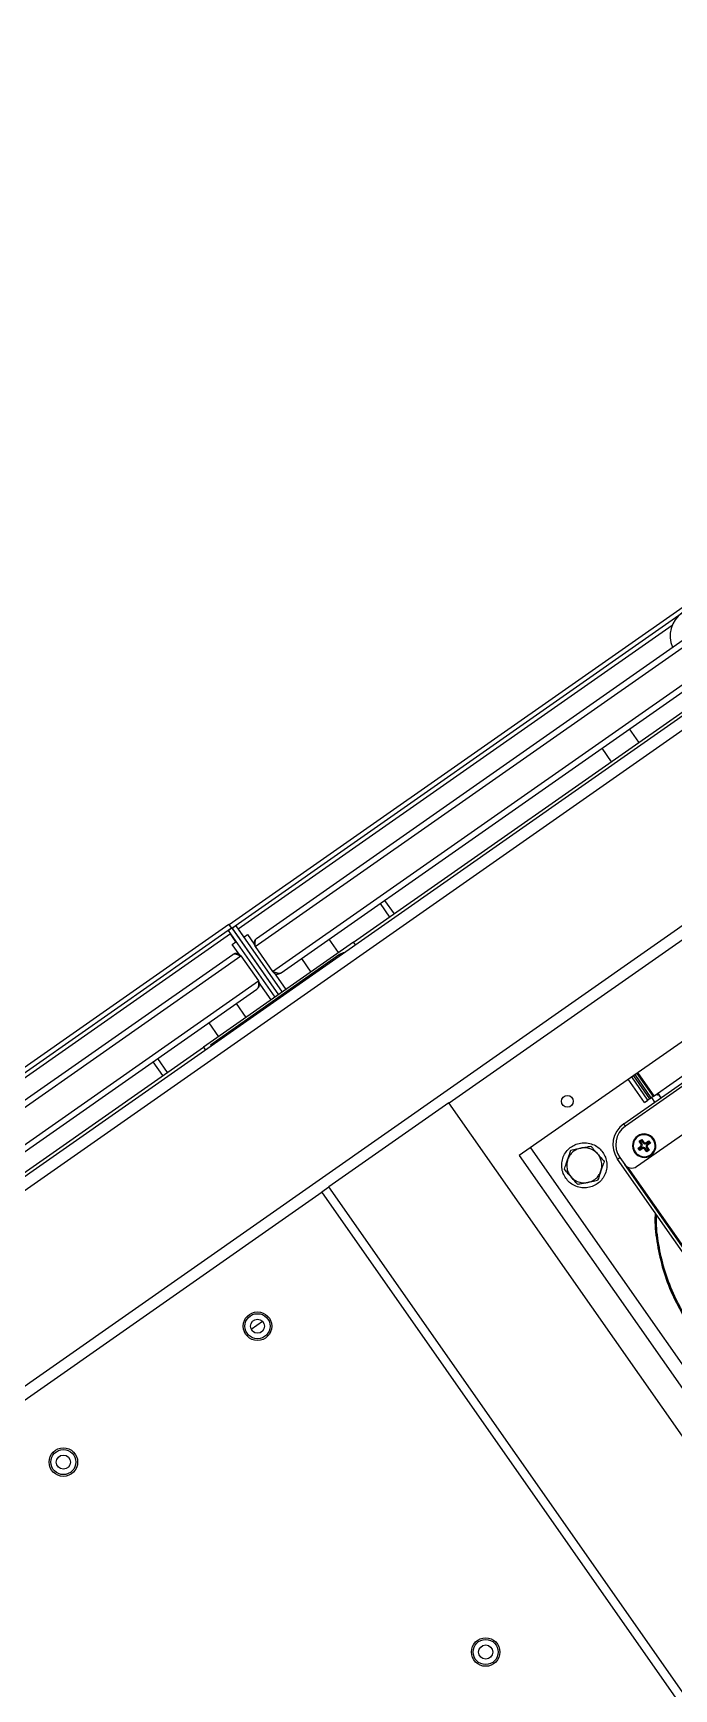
# Model space of a CAD drawing. Header units: millimetres. Extents: x 152904052 to 153933663, y 538271515 to 539240469.
# Drawn here: x 153333655 to 153333882, y 538933394 to 538933981 of the extents above; entities that cross this region are included whole.
import ezdxf

# ---------------------------------------------------------------- set-up
doc = ezdxf.new("R2010")
doc.units = ezdxf.units.MM
doc.layers.add('POWR', color=5, linetype='Continuous')

msp = doc.modelspace()

# ---------------------------------------------------------------- linework, layer by layer
at = {"layer": 'POWR', "color": 7}
for p, q in [((153333724.67, 538933664.94), (153334625.74, 538934295.87)), ((153333733.84, 538933657.08), (153334629.99, 538934284.57)), ((153333734.36, 538933660), (153334627.07, 538934285.08)), ((153333740.04, 538933648.23), (153334636.19, 538934275.72)), ((153333743.02, 538933647.75), (153334635.62, 538934272.76)), ((153334623.39, 538934255.65), (153332862.21, 538933022.46)), ((153334625.74, 538934252.29), (153332864.56, 538933019.1)), ((153333768.73, 538933658.68), (153334618.6, 538934253.76)), ((153334675.52, 538934217.81), (153332879.94, 538932960.53)), ((153334648.38, 538934193.8), (153333802.61, 538933601.58)), ((153334139.2, 538933801.26), (153333827.47, 538933582.98)), ((153333725.59, 538933663.63), (153333885.16, 538933775.36)), ((153333881.64, 538933770.94), (153333727.82, 538933663.24)), ((153333869.9, 538933729.52), (153333866.57, 538933734.27)), ((153333856.74, 538933727.38), (153333860.07, 538933722.63)), ((153333778.1, 538933672.32), (153333781.43, 538933667.57)), ((153333779.74, 538933673.47), (153333783.07, 538933668.72)), ((153332823.49, 538933034.17), (153333724.56, 538933665.1)), ((153333725.48, 538933663.79), (153333724.56, 538933665.1)), ((153333725.59, 538933663.63), (153333724.67, 538933664.94)), ((153333726.96, 538933664.46), (153333725.65, 538933663.55)), ((153333726.96, 538933664.46), (153333726.9, 538933664.55)), ((153333726.96, 538933664.46), (153333743.42, 538933640.95)), ((153333615.06, 538933586.47), (153333725.48, 538933663.79)), ((153333725.08, 538933661.56), (153333620.42, 538933588.28)), ((153333768.73, 538933658.68), (153333715.49, 538933621.4)), ((153333724.17, 538933662.87), (153333724.22, 538933662.79)), ((153333724.22, 538933662.79), (153333725.53, 538933663.71)), ((153333724.22, 538933662.79), (153333740.8, 538933639.12)), ((153333727.03, 538933658.78), (153333725.08, 538933661.56)), ((153333725.53, 538933663.71), (153333742.11, 538933640.04)), ((153333725.65, 538933663.55), (153333742.11, 538933640.04)), ((153333725.72, 538933657.86), (153333727.03, 538933658.78)), ((153333727.82, 538933663.24), (153333729.77, 538933660.45)), ((153333729.77, 538933660.45), (153333731.08, 538933661.37)), ((153333731.08, 538933661.37), (153333733.49, 538933657.92)), ((153333763.41, 538933654.95), (153333760.08, 538933659.7)), ((153333769.42, 538933657.7), (153333768.73, 538933658.68)), ((153332832.66, 538933026.31), (153333728.81, 538933653.8)), ((153332833.18, 538933029.23), (153333725.89, 538933654.31)), ((153333763.79, 538933654.24), (153333718, 538933622.17)), ((153333728.14, 538933654.42), (153333725.72, 538933657.86)), ((153333728.81, 538933653.8), (153333735.01, 538933644.95)), ((153333733.84, 538933657.08), (153333740.04, 538933648.23)), ((153333750.25, 538933652.82), (153333753.58, 538933648.07)), ((153333764.02, 538933653.91), (153333763.79, 538933654.24)), ((153333740.37, 538933648.1), (153333744.73, 538933641.87)), ((153333742.96, 538933647.71), (153333743.02, 538933647.75)), ((153332838.86, 538933017.46), (153333735.01, 538933644.95)), ((153332841.84, 538933016.98), (153333734.43, 538933641.99)), ((153333734.43, 538933641.99), (153333734.49, 538933642.03)), ((153333739.49, 538933638.2), (153333735.01, 538933644.59)), ((153333730.64, 538933632.01), (153333727.2, 538933636.92)), ((153333717.37, 538933630.04), (153333720.81, 538933625.12)), ((153332865.62, 538933026.31), (153333715.49, 538933621.4)), ((153333702.79, 538933612.51), (153333699.35, 538933617.42)), ((153333715.49, 538933621.4), (153333716.18, 538933620.41)), ((153333718, 538933622.17), (153333718.22, 538933621.85)), ((153333869.01, 538933579.1), (153333923.89, 538933617.53)), ((153333701.15, 538933611.36), (153333697.71, 538933616.27)), ((153333864.5, 538933594.26), (153333893.58, 538933614.62)), ((153333894.16, 538933613.8), (153333865.08, 538933593.44)), ((153333867.95, 538933611.32), (153333873.68, 538933603.13)), ((153333867.95, 538933611.32), (153333873.68, 538933603.13)), ((153333874.25, 538933603.53), (153333868.52, 538933611.72)), ((153333869.15, 538933612.16), (153333874.88, 538933603.97)), ((153333869.15, 538933612.16), (153333874.88, 538933603.97)), ((153333875.27, 538933604.24), (153333869.53, 538933612.43)), ((153333875.27, 538933604.24), (153333888.77, 538933613.69)), ((153333871.86, 538933601.85), (153333866.12, 538933610.04)), ((153333873.05, 538933602.69), (153333867.32, 538933610.88)), ((153333876.53, 538933605.12), (153333877.68, 538933603.48)), ((153333802.49, 538933601.75), (153333759.98, 538933571.98)), ((153333989.25, 538933335.03), (153333802.49, 538933601.75)), ((153333871.86, 538933601.85), (153333873.05, 538933602.69)), ((153333873.68, 538933603.13), (153333873.05, 538933602.69)), ((153333873.68, 538933603.13), (153333874.25, 538933603.53)), ((153333873.68, 538933603.13), (153333873.68, 538933603.13)), ((153333874.88, 538933603.97), (153333874.25, 538933603.53)), ((153333875.56, 538933602), (153333874.41, 538933603.64)), ((153333874.88, 538933603.97), (153333875.27, 538933604.24)), ((153333874.88, 538933603.97), (153333874.88, 538933603.97)), ((153333876.22, 538933604.91), (153333876.41, 538933604.9)), ((153333876.5, 538933604.49), (153333876.32, 538933604.42)), ((153333876.46, 538933605.07), (153333877.61, 538933603.44)), ((153333876.5, 538933604.49), (153333876.73, 538933604.69)), ((153333865.08, 538933593.44), (153333864.5, 538933594.26)), ((153333869.98, 538933588.09), (153333870.89, 538933588.72)), ((153333870.41, 538933588.01), (153333869.98, 538933588.09)), ((153333870.7, 538933587.06), (153333869.98, 538933588.09)), ((153333870.41, 538933588.01), (153333870.81, 538933588.29)), ((153333870.95, 538933587.24), (153333870.41, 538933588.01)), ((153333870.81, 538933588.29), (153333870.89, 538933588.72)), ((153333870.81, 538933588.29), (153333871.35, 538933587.52)), ((153333870.89, 538933588.72), (153333871.6, 538933587.69)), ((153333871.35, 538933587.52), (153333871.6, 538933587.69)), ((153333872.3, 538933587.57), (153333873.32, 538933588.29)), ((153333872.47, 538933587.32), (153333872.3, 538933587.57)), ((153333872.47, 538933587.32), (153333873.25, 538933587.86)), ((153333873.25, 538933587.86), (153333873.32, 538933588.29)), ((153333873.25, 538933587.86), (153333873.53, 538933587.46)), ((153333873.32, 538933588.29), (153333873.95, 538933587.39)), ((153333874.95, 538933588.76), (153333875.15, 538933588.9)), ((153333827.47, 538933582.98), (153333947.93, 538933410.96)), ((153333831.41, 538933585.73), (153333951.86, 538933413.71)), ((153333862.29, 538933581.72), (153333863.11, 538933582.3)), ((153333894.99, 538933535.03), (153333862.29, 538933581.72)), ((153333863.11, 538933582.3), (153333864.83, 538933579.84)), ((153333868.56, 538933584.28), (153333868.35, 538933584.14)), ((153333869.55, 538933585.65), (153333870.58, 538933586.37)), ((153333870.19, 538933584.75), (153333869.55, 538933585.65)), ((153333869.98, 538933585.57), (153333869.55, 538933585.65)), ((153333869.98, 538933585.57), (153333870.75, 538933586.12)), ((153333871.21, 538933585.47), (153333870.19, 538933584.75)), ((153333870.26, 538933585.18), (153333870.19, 538933584.75)), ((153333871.03, 538933585.72), (153333870.26, 538933585.18)), ((153333870.75, 538933586.12), (153333870.58, 538933586.37)), ((153333870.95, 538933587.24), (153333870.7, 538933587.06)), ((153333871.03, 538933585.72), (153333871.21, 538933585.47)), ((153333872.16, 538933585.52), (153333871.91, 538933585.34)), ((153333872.62, 538933584.32), (153333871.91, 538933585.34)), ((153333872.7, 538933584.75), (153333872.16, 538933585.52)), ((153333872.56, 538933585.8), (153333872.81, 538933585.97)), ((153333872.56, 538933585.8), (153333873.1, 538933585.03)), ((153333873.52, 538933584.95), (153333872.62, 538933584.32)), ((153333872.7, 538933584.75), (153333872.62, 538933584.32)), ((153333873.1, 538933585.03), (153333872.7, 538933584.75)), ((153333873.53, 538933587.46), (153333872.75, 538933586.92)), ((153333872.75, 538933586.92), (153333872.93, 538933586.67)), ((153333872.81, 538933585.97), (153333873.52, 538933584.95)), ((153333873.95, 538933587.39), (153333872.93, 538933586.67)), ((153333873.1, 538933585.03), (153333873.52, 538933584.95)), ((153333873.53, 538933587.46), (153333873.95, 538933587.39)), ((153333895.81, 538933535.61), (153333864.83, 538933579.84)), ((153333865.83, 538933578.94), (153333896.05, 538933535.78)), ((153333757.56, 538933570.04), (153332911.78, 538932977.82)), ((153333757.45, 538933570.21), (153333759.98, 538933571.98)), ((153333944.2, 538933303.48), (153333757.48, 538933570.14)), ((153333946.74, 538933305.26), (153333759.98, 538933571.98)), ((153333736.5, 538933524.22), (153333732.44, 538933521.38))]:
    msp.add_line(p, q, dxfattribs=at)
for centre, radius in [((153333844.51, 538933602.24), 2.1), ((153333734.67, 538933522.52), 5.06), ((153333734.67, 538933522.52), 4.44), ((153333734.67, 538933522.52), 2.5), ((153333665.86, 538933474.34), 5.06), ((153333665.86, 538933474.34), 4.44), ((153333665.86, 538933474.34), 2.5), ((153333815.55, 538933407.02), 5.06), ((153333815.55, 538933407.02), 4.44), ((153333815.55, 538933407.02), 2.5)]:
    msp.add_circle(centre, radius, dxfattribs=at)
for centre, radius, start, end in [((153333890.9, 538933767.17), 10, 124.99999, 203.46303), ((153333735.56, 538933658.28), 2.1, 124.99999, 214.99999), ((153333727.09, 538933652.59), 2.1, 34.99999, 124.99999), ((153333766.14, 538933650.88), 4.1, 99.48054, 124.99999), ((153333869.66, 538933586.89), 9, 124.99999, 214.99999), ((153333869.66, 538933586.89), 8, 124.99999, 214.99999), ((153333871.75, 538933586.52), 4.15, 34.99999, 214.99999), ((153333871.75, 538933586.52), 3.9, 34.99999, 214.99999), ((153333871.75, 538933586.52), 4.15, 214.99999, 34.99999), ((153333871.75, 538933586.52), 3.9, 214.99999, 34.99999), ((153333872.01, 538933587.98), 0.807, 214.99999, 304.99999), ((153333872.01, 538933587.98), 0.5, 214.99999, 304.99999), ((153333870.29, 538933586.78), 0.5, 304.99999, 34.99999), ((153333870.29, 538933586.78), 0.807, 304.99999, 34.99999), ((153333871.5, 538933585.06), 0.807, 34.99999, 124.99999), ((153333871.5, 538933585.06), 0.5, 34.99999, 124.99999), ((153333873.22, 538933586.26), 0.807, 124.99999, 214.99999), ((153333873.22, 538933586.26), 0.5, 124.99999, 214.99999), ((153333867.29, 538933581.56), 3, 214.99999, 304.99999)]:
    msp.add_arc(centre, radius, start, end, dxfattribs=at)
for points, knots in [([(153333733.84, 538933657.08), (153333733.83, 538933657.38), (153333733.8, 538933658.01), (153333733.83, 538933658.88), (153333733.97, 538933659.61), (153333734.23, 538933659.87), (153333734.36, 538933660)], [0, 0, 0, 0, 0.230728, 0.485563, 0.740459, 1, 1, 1, 1]), ([(153333725.89, 538933654.31), (153333726.04, 538933654.38), (153333726.35, 538933654.53), (153333727.04, 538933654.45), (153333727.88, 538933654.19), (153333728.5, 538933653.93), (153333728.81, 538933653.8)], [0, 0, 0, 0, 0.230728, 0.485563, 0.740459, 1, 1, 1, 1]), ([(153333876.45, 538933604.84), (153333876.43, 538933604.77), (153333876.38, 538933604.63), (153333876.33, 538933604.5), (153333876.31, 538933604.43)], [0, 0, 0, 0, 0.499894, 1, 1, 1, 1]), ([(153333876.34, 538933604.45), (153333876.34, 538933604.46), (153333876.35, 538933604.49), (153333876.49, 538933604.62), (153333876.66, 538933604.76), (153333876.67, 538933604.77)], [0, 0, 0, 0, 0.347668, 0.949092, 1, 1, 1, 1]), ([(153333876.73, 538933605.05), (153333876.64, 538933605), (153333876.47, 538933604.91), (153333876.38, 538933604.89), (153333876.41, 538933604.92), (153333876.41, 538933604.93)], [0, 0, 0, 0, 0.402272, 0.802406, 1, 1, 1, 1]), ([(153333876.75, 538933604.67), (153333876.74, 538933604.66), (153333876.71, 538933604.64), (153333876.63, 538933604.58), (153333876.56, 538933604.53), (153333876.5, 538933604.49)], [0, 0, 0, 0, 0.063595, 0.275437, 1, 1, 1, 1]), ([(153333843.95, 538933574.97), (153333843.61, 538933575.53), (153333842.91, 538933576.7), (153333842.45, 538933578.78), (153333842.52, 538933580.96), (153333843.2, 538933583.05), (153333844.36, 538933584.81), (153333845.87, 538933586.18), (153333847.67, 538933587.13), (153333849.72, 538933587.61), (153333851.91, 538933587.53), (153333853.99, 538933586.86), (153333855.78, 538933585.72), (153333856.64, 538933584.66), (153333857.06, 538933584.14)], [0, 0, 0, 0, 0.0785035, 0.1626766, 0.25, 0.3373234, 0.4214965, 0.5, 0.5785035, 0.6626766, 0.75, 0.8373234, 0.9214965, 1, 1, 1, 1]), ([(153333857.06, 538933584.14), (153333857.39, 538933583.58), (153333858.1, 538933582.41), (153333858.56, 538933580.33), (153333858.48, 538933578.15), (153333857.81, 538933576.06), (153333856.65, 538933574.3), (153333855.14, 538933572.94), (153333853.34, 538933571.98), (153333851.28, 538933571.5), (153333849.09, 538933571.58), (153333847.02, 538933572.25), (153333845.23, 538933573.4), (153333844.37, 538933574.46), (153333843.95, 538933574.97)], [0, 0, 0, 0, 0.0785035, 0.1626766, 0.25, 0.3373234, 0.4214965, 0.5, 0.5785035, 0.6626766, 0.75, 0.8373234, 0.9214965, 1, 1, 1, 1]), ([(153333849.29, 538933585.66), (153333848.71, 538933585.5), (153333847.53, 538933585.16), (153333846.16, 538933584.11), (153333845.15, 538933582.88), (153333844.79, 538933581.99), (153333844.61, 538933581.56)], [0, 0, 0, 0, 0.275731, 0.561042, 0.784269, 1, 1, 1, 1]), ([(153333844.61, 538933581.56), (153333844.82, 538933582.19), (153333845.21, 538933583.34), (153333845.59, 538933584.45), (153333845.76, 538933584.96)], [0, 0, 0, 0, 0.5429, 1, 1, 1, 1]), ([(153333845.76, 538933584.96), (153333846.43, 538933585.1), (153333847.59, 538933585.33), (153333848.78, 538933585.56), (153333849.29, 538933585.66)], [0, 0, 0, 0, 0.574451, 1, 1, 1, 1]), ([(153333849.29, 538933585.66), (153333849.94, 538933585.79), (153333851.13, 538933586.03), (153333852.29, 538933586.26), (153333852.82, 538933586.36)], [0, 0, 0, 0, 0.5429, 1, 1, 1, 1]), ([(153333855.19, 538933583.66), (153333854.75, 538933584.08), (153333853.87, 538933584.93), (153333852.27, 538933585.59), (153333850.7, 538933585.85), (153333849.76, 538933585.72), (153333849.29, 538933585.66)], [0, 0, 0, 0, 0.275731, 0.561042, 0.784269, 1, 1, 1, 1]), ([(153333852.82, 538933586.36), (153333853.26, 538933585.85), (153333854.04, 538933584.96), (153333854.84, 538933584.05), (153333855.19, 538933583.66)], [0, 0, 0, 0, 0.574451, 1, 1, 1, 1]), ([(153333856.4, 538933577.55), (153333856.54, 538933578.14), (153333856.84, 538933579.32), (153333856.62, 538933581.04), (153333856.05, 538933582.53), (153333855.47, 538933583.29), (153333855.19, 538933583.66)], [0, 0, 0, 0, 0.275731, 0.561042, 0.784269, 1, 1, 1, 1]), ([(153333855.19, 538933583.66), (153333855.62, 538933583.16), (153333856.42, 538933582.25), (153333857.2, 538933581.36), (153333857.56, 538933580.95)], [0, 0, 0, 0, 0.5429, 1, 1, 1, 1]), ([(153333843.45, 538933578.16), (153333843.67, 538933578.8), (153333844.05, 538933579.92), (153333844.44, 538933581.07), (153333844.61, 538933581.56)], [0, 0, 0, 0, 0.574451, 1, 1, 1, 1]), ([(153333845.82, 538933575.45), (153333845.38, 538933575.95), (153333844.58, 538933576.87), (153333843.8, 538933577.75), (153333843.45, 538933578.16)], [0, 0, 0, 0, 0.5429, 1, 1, 1, 1]), ([(153333844.61, 538933581.56), (153333844.46, 538933580.98), (153333844.17, 538933579.79), (153333844.39, 538933578.07), (153333844.95, 538933576.58), (153333845.53, 538933575.82), (153333845.82, 538933575.45)], [0, 0, 0, 0, 0.2757314, 0.5610422, 0.7842685, 1, 1, 1, 1]), ([(153333851.71, 538933573.45), (153333852.29, 538933573.61), (153333853.47, 538933573.95), (153333854.85, 538933575.01), (153333855.85, 538933576.23), (153333856.22, 538933577.12), (153333856.4, 538933577.55)], [0, 0, 0, 0, 0.275731, 0.561042, 0.784269, 1, 1, 1, 1]), ([(153333856.4, 538933577.55), (153333856.19, 538933576.92), (153333855.79, 538933575.77), (153333855.41, 538933574.66), (153333855.24, 538933574.15)], [0, 0, 0, 0, 0.5429, 1, 1, 1, 1]), ([(153333857.56, 538933580.95), (153333857.34, 538933580.31), (153333856.96, 538933579.19), (153333856.56, 538933578.04), (153333856.4, 538933577.55)], [0, 0, 0, 0, 0.574451, 1, 1, 1, 1]), ([(153333845.82, 538933575.45), (153333846.25, 538933575.03), (153333847.13, 538933574.18), (153333848.74, 538933573.52), (153333850.3, 538933573.26), (153333851.25, 538933573.39), (153333851.71, 538933573.45)], [0, 0, 0, 0, 0.275731, 0.561042, 0.784269, 1, 1, 1, 1]), ([(153333848.19, 538933572.75), (153333847.74, 538933573.26), (153333846.96, 538933574.15), (153333846.16, 538933575.06), (153333845.82, 538933575.45)], [0, 0, 0, 0, 0.574451, 1, 1, 1, 1]), ([(153333851.71, 538933573.45), (153333851.07, 538933573.32), (153333849.87, 538933573.08), (153333848.72, 538933572.85), (153333848.19, 538933572.75)], [0, 0, 0, 0, 0.5429, 1, 1, 1, 1]), ([(153333855.24, 538933574.15), (153333854.58, 538933574.02), (153333853.42, 538933573.79), (153333852.22, 538933573.55), (153333851.71, 538933573.45)], [0, 0, 0, 0, 0.574451, 1, 1, 1, 1]), ([(153333875.63, 538933562.67), (153333875.6, 538933561.95), (153333875.44, 538933558.2), (153333876.3, 538933551.4), (153333878.28, 538933542.46), (153333881.49, 538933533.86), (153333885.73, 538933525.81), (153333890.88, 538933518.49), (153333896.78, 538933512.05), (153333902.81, 538933506.76), (153333907.09, 538933504.03), (153333909, 538933502.81)], [0, 0, 0, 0, 0.030131, 0.157165, 0.285275, 0.413386, 0.54042, 0.665356, 0.787271, 0.905377, 1, 1, 1, 1]), ([(153333908.21, 538933503.94), (153333906.68, 538933504.93), (153333902.78, 538933507.42), (153333897.13, 538933512.41), (153333891.27, 538933518.8), (153333886.16, 538933526.07), (153333881.95, 538933534.06), (153333878.75, 538933542.6), (153333876.8, 538933551.48), (153333875.95, 538933558.01), (153333876.09, 538933561.5), (153333876.11, 538933561.99)], [0, 0, 0, 0, 0.078951, 0.200388, 0.325741, 0.454201, 0.584818, 0.716542, 0.848265, 0.978883, 1, 1, 1, 1])]:
    msp.add_open_spline(points, degree=3, knots=knots, dxfattribs=at)
for points in [[(153333743.02, 538933647.75), (153333742.85, 538933647.68), (153333742.52, 538933647.52), (153333741.8, 538933647.61), (153333740.96, 538933647.86), (153333740.34, 538933648.11), (153333740.04, 538933648.23)], [(153333740.04, 538933648.23), (153333740.22, 538933648.02), (153333740.59, 538933647.61), (153333741.38, 538933647.32), (153333742.23, 538933647.32), (153333742.72, 538933647.58), (153333742.96, 538933647.71)], [(153333735.01, 538933644.95), (153333735.02, 538933644.62), (153333735.04, 538933643.96), (153333734.99, 538933643.08), (153333734.82, 538933642.38), (153333734.56, 538933642.12), (153333734.43, 538933641.99)], [(153333734.49, 538933642.03), (153333734.7, 538933642.21), (153333735.11, 538933642.58), (153333735.4, 538933643.37), (153333735.4, 538933644.22), (153333735.14, 538933644.71), (153333735.01, 538933644.95)]]:
    msp.add_open_spline(points, degree=3, dxfattribs=at)

doc.saveas('drawing.dxf')
